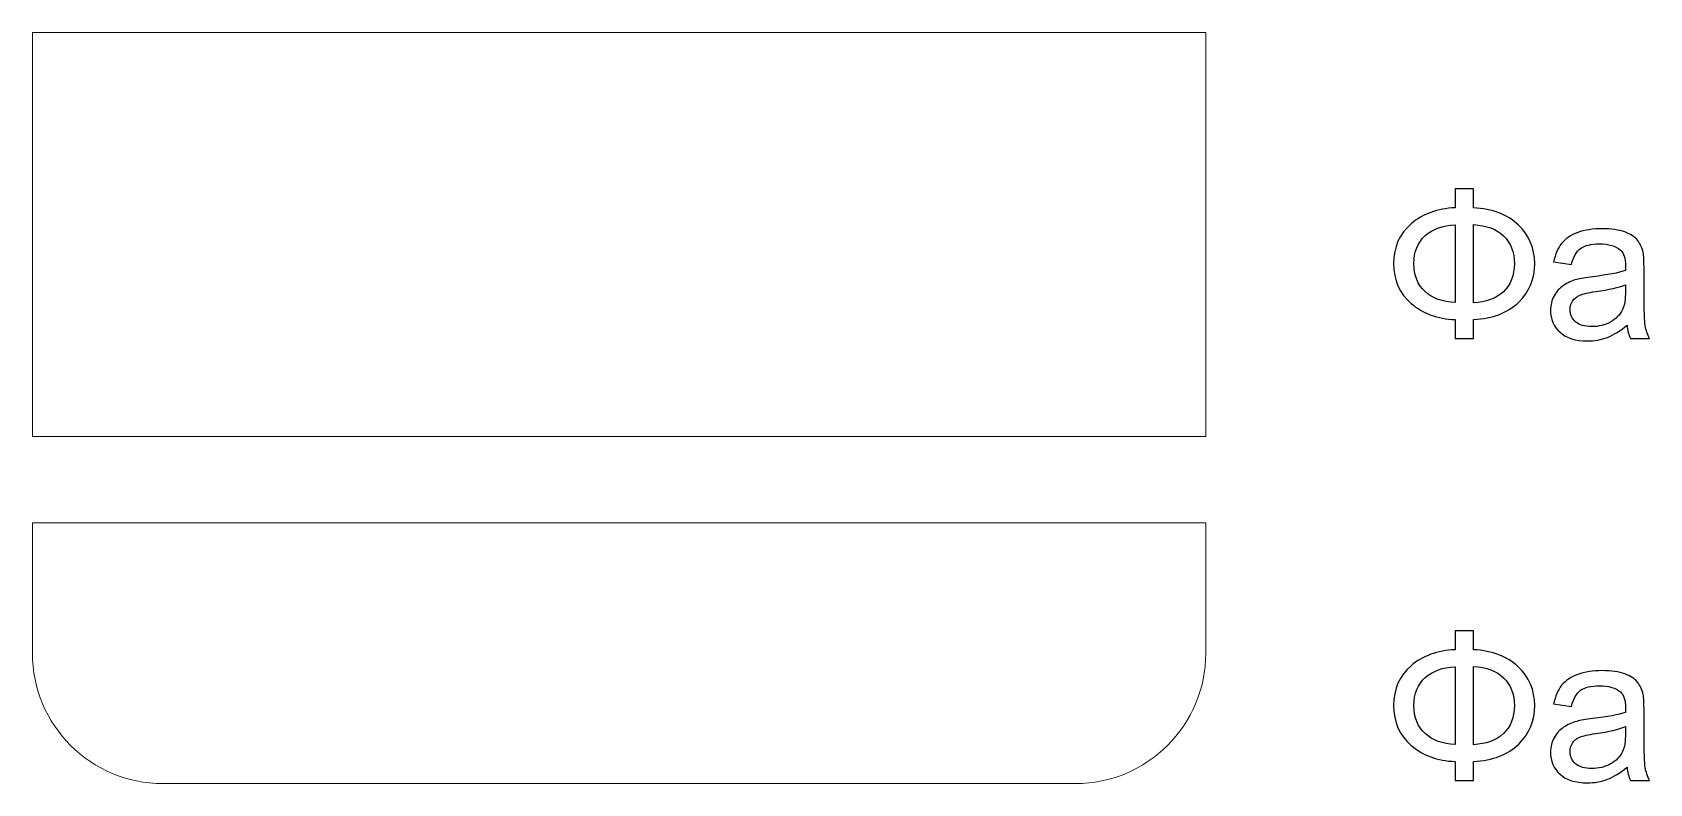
# Model space of a CAD drawing. Header units: centimetres. Extents: x -62 to 62, y -37 to 37.
# Drawn here: x -61.18 to -36.37, y -36.21 to -24.69 of the extents above; entities that cross this region are included whole.
import ezdxf

# ---------------------------------------------------------------- set-up
doc = ezdxf.new("R2010")
doc.units = ezdxf.units.CM
doc.header["$MEASUREMENT"] = 0
doc.layers.add('layer 1', color=7, linetype='Continuous')

msp = doc.modelspace()

# ---------------------------------------------------------------- linework, layer by layer
at = {"layer": 'layer 1', "color": 250, "lineweight": 20}
msp.add_open_spline([(-43.17977, -30.88768), (-43.17977, -30.88768), (-61.17977, -30.88768), (-61.17977, -30.88768), (-61.17977, -30.88768), (-61.17977, -30.88768), (-61.17977, -24.68768), (-61.17977, -24.68768), (-61.17977, -24.68768), (-61.17977, -24.68768), (-43.17977, -24.68768), (-43.17977, -24.68768), (-43.17977, -24.68768), (-43.17977, -24.68768), (-43.17977, -30.88768), (-43.17977, -30.88768)], degree=3, knots=[0, 0, 0, 0, 0.2, 0.2, 0.2, 0.2, 0.4, 0.4, 0.4, 0.4, 0.6, 0.6, 0.6, 0.6, 1, 1, 1, 1], dxfattribs=at)
at = {"layer": 'layer 1', "color": 250}
for points, knots in [([(-39.3574, -27.37914), (-39.3574, -27.37914), (-39.3574, -27.0896), (-39.3574, -27.0896), (-39.3574, -27.0896), (-39.3574, -27.0896), (-39.07422, -27.0896), (-39.07422, -27.0896), (-39.07422, -27.0896), (-39.07422, -27.0896), (-39.07422, -27.37914), (-39.07422, -27.37914), (-39.07422, -27.37914), (-38.78415, -27.39452), (-38.55506, -27.48202), (-38.38748, -27.64164), (-38.38748, -27.64164), (-38.21938, -27.80126), (-38.13559, -27.99906), (-38.13559, -28.23557), (-38.13559, -28.23557), (-38.13559, -28.46731), (-38.21673, -28.66405), (-38.37953, -28.82632), (-38.37953, -28.82632), (-38.54233, -28.98807), (-38.77354, -29.07769), (-39.07422, -29.09413), (-39.07422, -29.09413), (-39.07422, -29.09413), (-39.07422, -29.38685), (-39.07422, -29.38685), (-39.07422, -29.38685), (-39.07422, -29.38685), (-39.3574, -29.38685), (-39.3574, -29.38685), (-39.3574, -29.38685), (-39.3574, -29.38685), (-39.3574, -29.09413), (-39.3574, -29.09413), (-39.3574, -29.09413), (-39.62679, -29.08352), (-39.85111, -29.00132), (-40.03035, -28.84701), (-40.03035, -28.84701), (-40.20959, -28.69322), (-40.29921, -28.48905), (-40.29921, -28.23557), (-40.29921, -28.23557), (-40.29921, -27.98156), (-40.20959, -27.77792), (-40.03088, -27.6252), (-40.03088, -27.6252), (-39.85217, -27.47247), (-39.62785, -27.39081), (-39.3574, -27.37914)], [0, 0, 0, 0, 0.06666667, 0.06666667, 0.06666667, 0.06666667, 0.13333333, 0.13333333, 0.13333333, 0.13333333, 0.2, 0.2, 0.2, 0.2, 0.26666667, 0.26666667, 0.26666667, 0.26666667, 0.33333333, 0.33333333, 0.33333333, 0.33333333, 0.4, 0.4, 0.4, 0.4, 0.46666667, 0.46666667, 0.46666667, 0.46666667, 0.53333333, 0.53333333, 0.53333333, 0.53333333, 0.6, 0.6, 0.6, 0.6, 0.66666667, 0.66666667, 0.66666667, 0.66666667, 0.73333333, 0.73333333, 0.73333333, 0.73333333, 0.8, 0.8, 0.8, 0.8, 0.86666667, 0.86666667, 0.86666667, 0.86666667, 1, 1, 1, 1]), ([(-39.3574, -27.64005), (-39.54512, -27.64853), (-39.69679, -27.70368), (-39.81292, -27.80656), (-39.81292, -27.80656), (-39.92906, -27.90944), (-39.98739, -28.05262), (-39.98739, -28.23663), (-39.98739, -28.23663), (-39.98739, -28.41853), (-39.93012, -28.56118), (-39.81558, -28.66511), (-39.81558, -28.66511), (-39.70103, -28.76905), (-39.54831, -28.82473), (-39.3574, -28.83322), (-39.3574, -28.83322), (-39.3574, -28.83322), (-39.3574, -27.64005), (-39.3574, -27.64005)], [0, 0, 0, 0, 0.16666667, 0.16666667, 0.16666667, 0.16666667, 0.33333333, 0.33333333, 0.33333333, 0.33333333, 0.5, 0.5, 0.5, 0.5, 0.66666667, 0.66666667, 0.66666667, 0.66666667, 1, 1, 1, 1]), ([(-39.07422, -27.63687), (-39.07422, -27.63687), (-39.07422, -28.8364), (-39.07422, -28.8364), (-39.07422, -28.8364), (-38.8796, -28.82685), (-38.72687, -28.77011), (-38.61498, -28.66617), (-38.61498, -28.66617), (-38.50309, -28.56224), (-38.44741, -28.41906), (-38.44741, -28.23663), (-38.44741, -28.23663), (-38.44741, -28.05739), (-38.50203, -27.9158), (-38.6118, -27.8108), (-38.6118, -27.8108), (-38.72157, -27.70633), (-38.87536, -27.64853), (-39.07422, -27.63687)], [0, 0, 0, 0, 0.16666667, 0.16666667, 0.16666667, 0.16666667, 0.33333333, 0.33333333, 0.33333333, 0.33333333, 0.5, 0.5, 0.5, 0.5, 0.66666667, 0.66666667, 0.66666667, 0.66666667, 1, 1, 1, 1]), ([(-36.71864, -29.18003), (-36.82257, -29.26859), (-36.9228, -29.33064), (-37.01878, -29.36723), (-37.01878, -29.36723), (-37.11477, -29.40382), (-37.21765, -29.42185), (-37.32795, -29.42185), (-37.32795, -29.42185), (-37.50931, -29.42185), (-37.64878, -29.37783), (-37.74635, -29.28928), (-37.74635, -29.28928), (-37.84393, -29.20125), (-37.89272, -29.08829), (-37.89272, -28.95094), (-37.89272, -28.95094), (-37.89272, -28.87034), (-37.87416, -28.79663), (-37.83756, -28.72981), (-37.83756, -28.72981), (-37.80044, -28.66299), (-37.75219, -28.60996), (-37.69279, -28.56966), (-37.69279, -28.56966), (-37.63287, -28.52936), (-37.56605, -28.4986), (-37.49128, -28.47792), (-37.49128, -28.47792), (-37.43613, -28.4636), (-37.35287, -28.44981), (-37.24204, -28.43603), (-37.24204, -28.43603), (-37.01613, -28.40951), (-36.84909, -28.37716), (-36.7425, -28.34004), (-36.7425, -28.34004), (-36.74144, -28.30186), (-36.74091, -28.27747), (-36.74091, -28.26739), (-36.74091, -28.26739), (-36.74091, -28.15391), (-36.76742, -28.07383), (-36.82045, -28.02717), (-36.82045, -28.02717), (-36.89204, -27.96406), (-36.99863, -27.93277), (-37.13969, -27.93277), (-37.13969, -27.93277), (-37.27174, -27.93277), (-37.36931, -27.95611), (-37.43189, -28.00224), (-37.43189, -28.00224), (-37.49499, -28.04838), (-37.54113, -28.13004), (-37.57135, -28.24777), (-37.57135, -28.24777), (-37.57135, -28.24777), (-37.84499, -28.20959), (-37.84499, -28.20959), (-37.84499, -28.20959), (-37.82006, -28.09239), (-37.77923, -27.99747), (-37.72196, -27.92535), (-37.72196, -27.92535), (-37.66469, -27.85323), (-37.58196, -27.79808), (-37.47378, -27.75883), (-37.47378, -27.75883), (-37.36613, -27.72012), (-37.24045, -27.7005), (-37.09833, -27.7005), (-37.09833, -27.7005), (-36.95727, -27.7005), (-36.84219, -27.71694), (-36.75363, -27.75035), (-36.75363, -27.75035), (-36.66561, -27.78376), (-36.60038, -27.82512), (-36.55902, -27.8755), (-36.55902, -27.8755), (-36.51765, -27.92588), (-36.48849, -27.98951), (-36.47152, -28.06641), (-36.47152, -28.06641), (-36.4625, -28.11413), (-36.45773, -28.20004), (-36.45773, -28.3236), (-36.45773, -28.3236), (-36.45773, -28.3236), (-36.45773, -28.69481), (-36.45773, -28.69481), (-36.45773, -28.69481), (-36.45773, -28.95413), (-36.45189, -29.11799), (-36.44023, -29.18746), (-36.44023, -29.18746), (-36.42909, -29.25693), (-36.40576, -29.32321), (-36.37182, -29.38685), (-36.37182, -29.38685), (-36.37182, -29.38685), (-36.66454, -29.38685), (-36.66454, -29.38685), (-36.66454, -29.38685), (-36.69265, -29.32799), (-36.71068, -29.25905), (-36.71864, -29.18003)], [0, 0, 0, 0, 0.03571429, 0.03571429, 0.03571429, 0.03571429, 0.07142857, 0.07142857, 0.07142857, 0.07142857, 0.10714286, 0.10714286, 0.10714286, 0.10714286, 0.14285714, 0.14285714, 0.14285714, 0.14285714, 0.17857143, 0.17857143, 0.17857143, 0.17857143, 0.21428571, 0.21428571, 0.21428571, 0.21428571, 0.25, 0.25, 0.25, 0.25, 0.28571429, 0.28571429, 0.28571429, 0.28571429, 0.32142857, 0.32142857, 0.32142857, 0.32142857, 0.35714286, 0.35714286, 0.35714286, 0.35714286, 0.39285714, 0.39285714, 0.39285714, 0.39285714, 0.42857143, 0.42857143, 0.42857143, 0.42857143, 0.46428571, 0.46428571, 0.46428571, 0.46428571, 0.5, 0.5, 0.5, 0.5, 0.53571429, 0.53571429, 0.53571429, 0.53571429, 0.57142857, 0.57142857, 0.57142857, 0.57142857, 0.60714286, 0.60714286, 0.60714286, 0.60714286, 0.64285714, 0.64285714, 0.64285714, 0.64285714, 0.67857143, 0.67857143, 0.67857143, 0.67857143, 0.71428571, 0.71428571, 0.71428571, 0.71428571, 0.75, 0.75, 0.75, 0.75, 0.78571429, 0.78571429, 0.78571429, 0.78571429, 0.82142857, 0.82142857, 0.82142857, 0.82142857, 0.85714286, 0.85714286, 0.85714286, 0.85714286, 0.89285714, 0.89285714, 0.89285714, 0.89285714, 0.92857143, 0.92857143, 0.92857143, 0.92857143, 1, 1, 1, 1]), ([(-36.74091, -28.55958), (-36.84272, -28.60095), (-36.99545, -28.63595), (-37.19909, -28.66458), (-37.19909, -28.66458), (-37.31469, -28.68102), (-37.39636, -28.69958), (-37.44408, -28.72026), (-37.44408, -28.72026), (-37.49181, -28.74095), (-37.5284, -28.77117), (-37.55439, -28.81042), (-37.55439, -28.81042), (-37.58037, -28.85019), (-37.59363, -28.8942), (-37.59363, -28.94299), (-37.59363, -28.94299), (-37.59363, -29.0167), (-37.56552, -29.07875), (-37.50878, -29.12806), (-37.50878, -29.12806), (-37.45204, -29.17738), (-37.36931, -29.20231), (-37.2606, -29.20231), (-37.2606, -29.20231), (-37.15295, -29.20231), (-37.05697, -29.17897), (-36.97265, -29.13178), (-36.97265, -29.13178), (-36.88886, -29.08511), (-36.82682, -29.02094), (-36.78757, -28.93981), (-36.78757, -28.93981), (-36.75735, -28.8767), (-36.7425, -28.7839), (-36.7425, -28.6614), (-36.7425, -28.6614), (-36.7425, -28.6614), (-36.74091, -28.55958), (-36.74091, -28.55958)], [0, 0, 0, 0, 0.09090909, 0.09090909, 0.09090909, 0.09090909, 0.18181818, 0.18181818, 0.18181818, 0.18181818, 0.27272727, 0.27272727, 0.27272727, 0.27272727, 0.36363636, 0.36363636, 0.36363636, 0.36363636, 0.45454545, 0.45454545, 0.45454545, 0.45454545, 0.54545455, 0.54545455, 0.54545455, 0.54545455, 0.63636364, 0.63636364, 0.63636364, 0.63636364, 0.72727273, 0.72727273, 0.72727273, 0.72727273, 0.81818182, 0.81818182, 0.81818182, 0.81818182, 1, 1, 1, 1])]:
    msp.add_open_spline(points, degree=3, knots=knots, dxfattribs=at)
at = {"layer": 'layer 1', "color": 177, "lineweight": 20}
msp.add_open_spline([(-45.17977, -36.21339), (-45.17977, -36.21339), (-59.17977, -36.21339), (-59.17977, -36.21339), (-59.17977, -36.21339), (-60.27977, -36.21339), (-61.17977, -35.31339), (-61.17977, -34.21339), (-61.17977, -34.21339), (-61.17977, -34.21339), (-61.17977, -32.21339), (-61.17977, -32.21339), (-61.17977, -32.21339), (-61.17977, -32.21339), (-43.17977, -32.21339), (-43.17977, -32.21339), (-43.17977, -32.21339), (-43.17977, -32.21339), (-43.17977, -34.21339), (-43.17977, -34.21339), (-43.17977, -34.21339), (-43.17977, -35.31339), (-44.07977, -36.21339), (-45.17977, -36.21339)], degree=3, knots=[0, 0, 0, 0, 0.14285714, 0.14285714, 0.14285714, 0.14285714, 0.28571429, 0.28571429, 0.28571429, 0.28571429, 0.42857143, 0.42857143, 0.42857143, 0.42857143, 0.57142857, 0.57142857, 0.57142857, 0.57142857, 0.71428571, 0.71428571, 0.71428571, 0.71428571, 1, 1, 1, 1], dxfattribs=at)
at = {"layer": 'layer 1', "color": 177}
for points, knots in [([(-39.3574, -34.15862), (-39.3574, -34.15862), (-39.3574, -33.86908), (-39.3574, -33.86908), (-39.3574, -33.86908), (-39.3574, -33.86908), (-39.07422, -33.86908), (-39.07422, -33.86908), (-39.07422, -33.86908), (-39.07422, -33.86908), (-39.07422, -34.15862), (-39.07422, -34.15862), (-39.07422, -34.15862), (-38.78415, -34.174), (-38.55506, -34.2615), (-38.38748, -34.42112), (-38.38748, -34.42112), (-38.21938, -34.58074), (-38.13559, -34.77854), (-38.13559, -35.01505), (-38.13559, -35.01505), (-38.13559, -35.24679), (-38.21673, -35.44353), (-38.37953, -35.6058), (-38.37953, -35.6058), (-38.54233, -35.76755), (-38.77354, -35.85717), (-39.07422, -35.87361), (-39.07422, -35.87361), (-39.07422, -35.87361), (-39.07422, -36.16633), (-39.07422, -36.16633), (-39.07422, -36.16633), (-39.07422, -36.16633), (-39.3574, -36.16633), (-39.3574, -36.16633), (-39.3574, -36.16633), (-39.3574, -36.16633), (-39.3574, -35.87361), (-39.3574, -35.87361), (-39.3574, -35.87361), (-39.62679, -35.863), (-39.85111, -35.7808), (-40.03035, -35.62649), (-40.03035, -35.62649), (-40.20959, -35.4727), (-40.29921, -35.26853), (-40.29921, -35.01505), (-40.29921, -35.01505), (-40.29921, -34.76104), (-40.20959, -34.5574), (-40.03088, -34.40468), (-40.03088, -34.40468), (-39.85217, -34.25195), (-39.62785, -34.17029), (-39.3574, -34.15862)], [0, 0, 0, 0, 0.06666667, 0.06666667, 0.06666667, 0.06666667, 0.13333333, 0.13333333, 0.13333333, 0.13333333, 0.2, 0.2, 0.2, 0.2, 0.26666667, 0.26666667, 0.26666667, 0.26666667, 0.33333333, 0.33333333, 0.33333333, 0.33333333, 0.4, 0.4, 0.4, 0.4, 0.46666667, 0.46666667, 0.46666667, 0.46666667, 0.53333333, 0.53333333, 0.53333333, 0.53333333, 0.6, 0.6, 0.6, 0.6, 0.66666667, 0.66666667, 0.66666667, 0.66666667, 0.73333333, 0.73333333, 0.73333333, 0.73333333, 0.8, 0.8, 0.8, 0.8, 0.86666667, 0.86666667, 0.86666667, 0.86666667, 1, 1, 1, 1]), ([(-39.3574, -34.41953), (-39.54512, -34.42801), (-39.69679, -34.48316), (-39.81292, -34.58604), (-39.81292, -34.58604), (-39.92906, -34.68892), (-39.98739, -34.8321), (-39.98739, -35.01611), (-39.98739, -35.01611), (-39.98739, -35.19801), (-39.93012, -35.34066), (-39.81558, -35.44459), (-39.81558, -35.44459), (-39.70103, -35.54853), (-39.54831, -35.60421), (-39.3574, -35.6127), (-39.3574, -35.6127), (-39.3574, -35.6127), (-39.3574, -34.41953), (-39.3574, -34.41953)], [0, 0, 0, 0, 0.16666667, 0.16666667, 0.16666667, 0.16666667, 0.33333333, 0.33333333, 0.33333333, 0.33333333, 0.5, 0.5, 0.5, 0.5, 0.66666667, 0.66666667, 0.66666667, 0.66666667, 1, 1, 1, 1]), ([(-39.07422, -34.41635), (-39.07422, -34.41635), (-39.07422, -35.61588), (-39.07422, -35.61588), (-39.07422, -35.61588), (-38.8796, -35.60633), (-38.72687, -35.54959), (-38.61498, -35.44565), (-38.61498, -35.44565), (-38.50309, -35.34172), (-38.44741, -35.19854), (-38.44741, -35.01611), (-38.44741, -35.01611), (-38.44741, -34.83687), (-38.50203, -34.69528), (-38.6118, -34.59028), (-38.6118, -34.59028), (-38.72157, -34.48581), (-38.87536, -34.42801), (-39.07422, -34.41635)], [0, 0, 0, 0, 0.16666667, 0.16666667, 0.16666667, 0.16666667, 0.33333333, 0.33333333, 0.33333333, 0.33333333, 0.5, 0.5, 0.5, 0.5, 0.66666667, 0.66666667, 0.66666667, 0.66666667, 1, 1, 1, 1]), ([(-36.71864, -35.95951), (-36.82257, -36.04807), (-36.9228, -36.11012), (-37.01878, -36.14671), (-37.01878, -36.14671), (-37.11477, -36.1833), (-37.21765, -36.20133), (-37.32795, -36.20133), (-37.32795, -36.20133), (-37.50931, -36.20133), (-37.64878, -36.15731), (-37.74635, -36.06876), (-37.74635, -36.06876), (-37.84393, -35.98073), (-37.89272, -35.86777), (-37.89272, -35.73042), (-37.89272, -35.73042), (-37.89272, -35.64982), (-37.87416, -35.57611), (-37.83756, -35.50929), (-37.83756, -35.50929), (-37.80044, -35.44247), (-37.75219, -35.38944), (-37.69279, -35.34914), (-37.69279, -35.34914), (-37.63287, -35.30884), (-37.56605, -35.27808), (-37.49128, -35.2574), (-37.49128, -35.2574), (-37.43613, -35.24308), (-37.35287, -35.22929), (-37.24204, -35.21551), (-37.24204, -35.21551), (-37.01613, -35.18899), (-36.84909, -35.15664), (-36.7425, -35.11952), (-36.7425, -35.11952), (-36.74144, -35.08134), (-36.74091, -35.05695), (-36.74091, -35.04687), (-36.74091, -35.04687), (-36.74091, -34.93339), (-36.76742, -34.85331), (-36.82045, -34.80665), (-36.82045, -34.80665), (-36.89204, -34.74354), (-36.99863, -34.71225), (-37.13969, -34.71225), (-37.13969, -34.71225), (-37.27174, -34.71225), (-37.36931, -34.73559), (-37.43189, -34.78172), (-37.43189, -34.78172), (-37.49499, -34.82786), (-37.54113, -34.90952), (-37.57135, -35.02725), (-37.57135, -35.02725), (-37.57135, -35.02725), (-37.84499, -34.98907), (-37.84499, -34.98907), (-37.84499, -34.98907), (-37.82006, -34.87187), (-37.77923, -34.77695), (-37.72196, -34.70483), (-37.72196, -34.70483), (-37.66469, -34.63271), (-37.58196, -34.57756), (-37.47378, -34.53831), (-37.47378, -34.53831), (-37.36613, -34.4996), (-37.24045, -34.47998), (-37.09833, -34.47998), (-37.09833, -34.47998), (-36.95727, -34.47998), (-36.84219, -34.49642), (-36.75363, -34.52983), (-36.75363, -34.52983), (-36.66561, -34.56324), (-36.60038, -34.6046), (-36.55902, -34.65498), (-36.55902, -34.65498), (-36.51765, -34.70536), (-36.48849, -34.76899), (-36.47152, -34.84589), (-36.47152, -34.84589), (-36.4625, -34.89361), (-36.45773, -34.97952), (-36.45773, -35.10308), (-36.45773, -35.10308), (-36.45773, -35.10308), (-36.45773, -35.47429), (-36.45773, -35.47429), (-36.45773, -35.47429), (-36.45773, -35.73361), (-36.45189, -35.89747), (-36.44023, -35.96694), (-36.44023, -35.96694), (-36.42909, -36.03641), (-36.40576, -36.10269), (-36.37182, -36.16633), (-36.37182, -36.16633), (-36.37182, -36.16633), (-36.66454, -36.16633), (-36.66454, -36.16633), (-36.66454, -36.16633), (-36.69265, -36.10747), (-36.71068, -36.03853), (-36.71864, -35.95951)], [0, 0, 0, 0, 0.03571429, 0.03571429, 0.03571429, 0.03571429, 0.07142857, 0.07142857, 0.07142857, 0.07142857, 0.10714286, 0.10714286, 0.10714286, 0.10714286, 0.14285714, 0.14285714, 0.14285714, 0.14285714, 0.17857143, 0.17857143, 0.17857143, 0.17857143, 0.21428571, 0.21428571, 0.21428571, 0.21428571, 0.25, 0.25, 0.25, 0.25, 0.28571429, 0.28571429, 0.28571429, 0.28571429, 0.32142857, 0.32142857, 0.32142857, 0.32142857, 0.35714286, 0.35714286, 0.35714286, 0.35714286, 0.39285714, 0.39285714, 0.39285714, 0.39285714, 0.42857143, 0.42857143, 0.42857143, 0.42857143, 0.46428571, 0.46428571, 0.46428571, 0.46428571, 0.5, 0.5, 0.5, 0.5, 0.53571429, 0.53571429, 0.53571429, 0.53571429, 0.57142857, 0.57142857, 0.57142857, 0.57142857, 0.60714286, 0.60714286, 0.60714286, 0.60714286, 0.64285714, 0.64285714, 0.64285714, 0.64285714, 0.67857143, 0.67857143, 0.67857143, 0.67857143, 0.71428571, 0.71428571, 0.71428571, 0.71428571, 0.75, 0.75, 0.75, 0.75, 0.78571429, 0.78571429, 0.78571429, 0.78571429, 0.82142857, 0.82142857, 0.82142857, 0.82142857, 0.85714286, 0.85714286, 0.85714286, 0.85714286, 0.89285714, 0.89285714, 0.89285714, 0.89285714, 0.92857143, 0.92857143, 0.92857143, 0.92857143, 1, 1, 1, 1]), ([(-36.74091, -35.33906), (-36.84272, -35.38043), (-36.99545, -35.41543), (-37.19909, -35.44406), (-37.19909, -35.44406), (-37.31469, -35.4605), (-37.39636, -35.47906), (-37.44408, -35.49974), (-37.44408, -35.49974), (-37.49181, -35.52043), (-37.5284, -35.55065), (-37.55439, -35.5899), (-37.55439, -35.5899), (-37.58037, -35.62967), (-37.59363, -35.67368), (-37.59363, -35.72247), (-37.59363, -35.72247), (-37.59363, -35.79618), (-37.56552, -35.85823), (-37.50878, -35.90754), (-37.50878, -35.90754), (-37.45204, -35.95686), (-37.36931, -35.98179), (-37.2606, -35.98179), (-37.2606, -35.98179), (-37.15295, -35.98179), (-37.05697, -35.95845), (-36.97265, -35.91126), (-36.97265, -35.91126), (-36.88886, -35.86459), (-36.82682, -35.80042), (-36.78757, -35.71929), (-36.78757, -35.71929), (-36.75735, -35.65618), (-36.7425, -35.56338), (-36.7425, -35.44088), (-36.7425, -35.44088), (-36.7425, -35.44088), (-36.74091, -35.33906), (-36.74091, -35.33906)], [0, 0, 0, 0, 0.09090909, 0.09090909, 0.09090909, 0.09090909, 0.18181818, 0.18181818, 0.18181818, 0.18181818, 0.27272727, 0.27272727, 0.27272727, 0.27272727, 0.36363636, 0.36363636, 0.36363636, 0.36363636, 0.45454545, 0.45454545, 0.45454545, 0.45454545, 0.54545455, 0.54545455, 0.54545455, 0.54545455, 0.63636364, 0.63636364, 0.63636364, 0.63636364, 0.72727273, 0.72727273, 0.72727273, 0.72727273, 0.81818182, 0.81818182, 0.81818182, 0.81818182, 1, 1, 1, 1])]:
    msp.add_open_spline(points, degree=3, knots=knots, dxfattribs=at)

doc.saveas('drawing.dxf')
